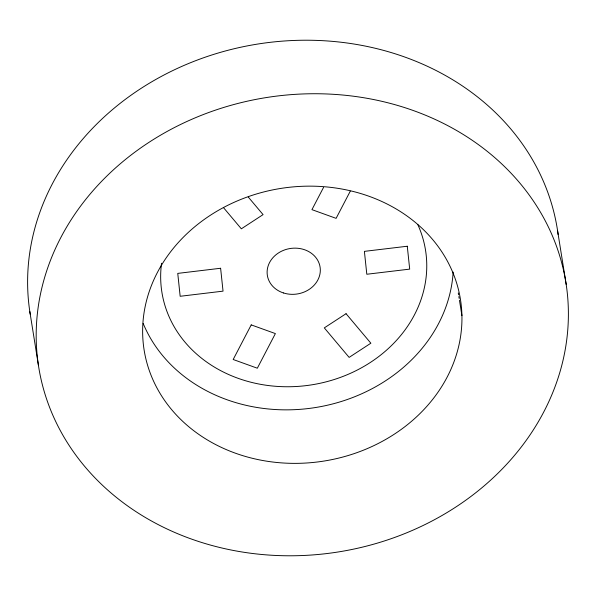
<?xml version="1.0" encoding="UTF-8"?>
<svg xmlns="http://www.w3.org/2000/svg" width="596" height="596" viewBox="0 0 596 596"><rect width="100%" height="100%" fill="white"/><g stroke="black" fill="none" stroke-linecap="round" stroke-linejoin="round"><path stroke-width="0.89" d="M323.553 187.39L311.946 209.65L336.107 218.352L350.292 191.145M248.294 197.075L263.074 214.62L241.343 228.819L223.597 207.758M557.625 231.002L566.2 284.515A266.963 230.026 -9.1 0 1 199.839 541.891A266.963 230.026 -9.1 0 1 140.812 147.868A266.963 230.026 -9.1 0 1 566.2 284.515M458.287 292.971L458.577 294.789M458.868 296.599L459.158 298.417M459.449 300.228L461.922 315.649A160.182 138.019 -9.1 0 1 225.109 449.093A160.182 138.019 -9.1 0 1 219.827 209.531A160.182 138.019 -9.1 0 1 461.922 315.649M29.8 311.485L38.375 364.998M417.841 224.67A133.482 115.013 -9.1 0 1 310.471 385.031A133.482 115.013 -9.1 0 1 161.553 263.268M453.154 272.067A160.182 138.019 -9.1 0 1 316.543 407.359A160.182 138.019 -9.1 0 1 143.167 323.449M30.225 314.196A266.963 230.026 -9.1 0 1 260.161 43.672A266.963 230.026 -9.1 0 1 558.139 234.638M251.221 324.887L233.178 359.5L257.33 368.209L275.382 333.581L251.221 324.887M346.053 313.697L324.306 327.882L349.129 357.391L370.868 343.207L346.053 313.697M220.617 268.26L177.757 273.393L180.163 296.279L223.038 291.146L220.617 268.26M407.277 246.237L364.394 251.363L366.808 274.249L409.69 269.124L407.277 246.237M283.473 292.956A26.693 23.006 -9.1 0 0 320.104 267.217A26.693 23.006 -9.1 0 0 277.565 253.553A26.693 23.006 -9.1 0 0 283.473 292.956"/></g></svg>
